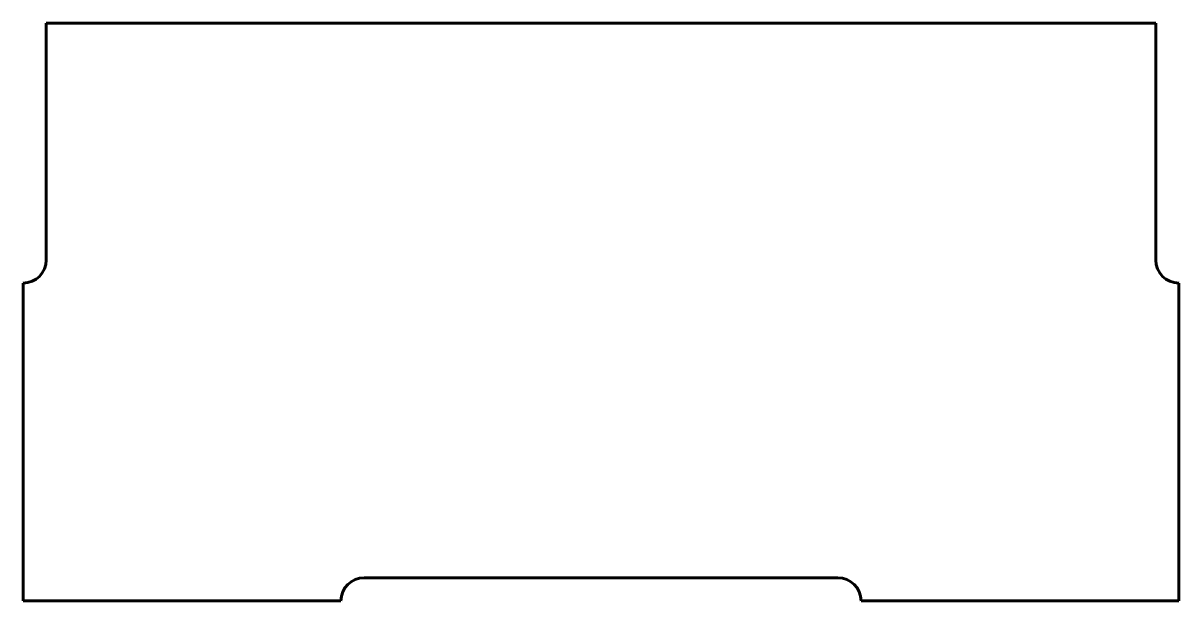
# Model space of a CAD drawing. Header units: millimetres. Extents: x -2.54 to 2.54, y -1.27 to 1.27.
import ezdxf

# ---------------------------------------------------------------- set-up
doc = ezdxf.new("R2010")
doc.units = ezdxf.units.MM
doc.linetypes.add('K5LT_BASIC', pattern=[0])

msp = doc.modelspace()

# ---------------------------------------------------------------- linework, layer by layer
at = {"color": 150, "linetype": 'K5LT_BASIC', "lineweight": 60, "true_color": 0x0080ff}
for p, q in [((-2.4384, 1.27), (2.4384, 1.27)), ((-2.4384, 1.143), (-2.4384, 1.27)), ((2.4384, 1.27), (2.4384, 1.143)), ((-2.4384, 1.143), (-2.4384, 0.254)), ((-2.4384, 0.254), (-2.4384, 1.143)), ((2.4384, 0.254), (2.4384, 1.143)), ((2.4384, 0.254), (2.4384, 1.143)), ((-2.4384, 0.2286), (-2.4384, 0.254)), ((-2.4384, 0.2286), (-2.4384, 0.254)), ((2.4384, 0.254), (2.4384, 0.2286)), ((2.4384, 0.254), (2.4384, 0.2286)), ((-2.54, -1.27), (-2.54, 0.127)), ((2.54, 0.127), (2.54, -1.27)), ((-1.0414, -1.1684), (-0.127, -1.1684)), ((-0.127, -1.1684), (-1.0414, -1.1684)), ((0.127, -1.1684), (-0.127, -1.1684)), ((0.127, -1.1684), (1.0414, -1.1684)), ((1.0414, -1.1684), (0.127, -1.1684)), ((-2.2225, -1.27), (-2.54, -1.27)), ((-2.2225, -1.27), (-1.143, -1.27)), ((1.143, -1.27), (2.2225, -1.27)), ((2.54, -1.27), (2.2225, -1.27))]:
    msp.add_line(p, q, dxfattribs=at)
for centre, start, end in [((-2.54, 0.2286), 270, 0), ((-2.54, 0.2286), 270, 0), ((2.54, 0.2286), 180, 270), ((2.54, 0.2286), 180, 270), ((-1.0414, -1.27), 90, 180), ((-1.0414, -1.27), 90, 180), ((1.0414, -1.27), 0, 90), ((1.0414, -1.27), 0, 90)]:
    msp.add_arc(centre, 0.1016, start, end, dxfattribs=at)

doc.saveas('drawing.dxf')
